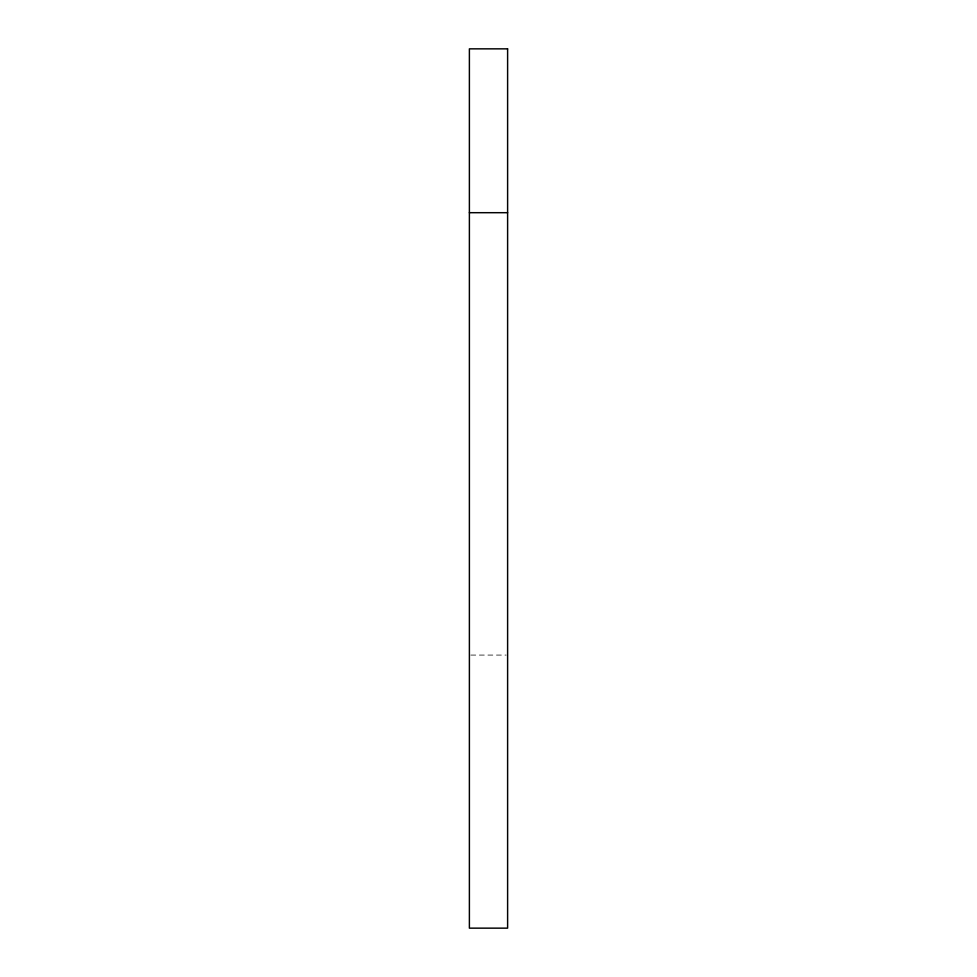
<?xml version="1.0" encoding="UTF-8"?>
<svg xmlns="http://www.w3.org/2000/svg" width="977" height="977" viewBox="0 0 977 977"><rect width="100%" height="100%" fill="white"/><g stroke="black" fill="none" stroke-linecap="round" stroke-linejoin="round"><path stroke-width="0.73" stroke-dasharray="4.88 3.66" d="M470.853 655.078L506.147 655.078"/><path stroke-width="1.47" d="M469.387 212.693L507.613 212.693M507.613 48.85L469.387 48.85L469.387 928.15L507.613 928.15L507.613 48.85"/></g></svg>
